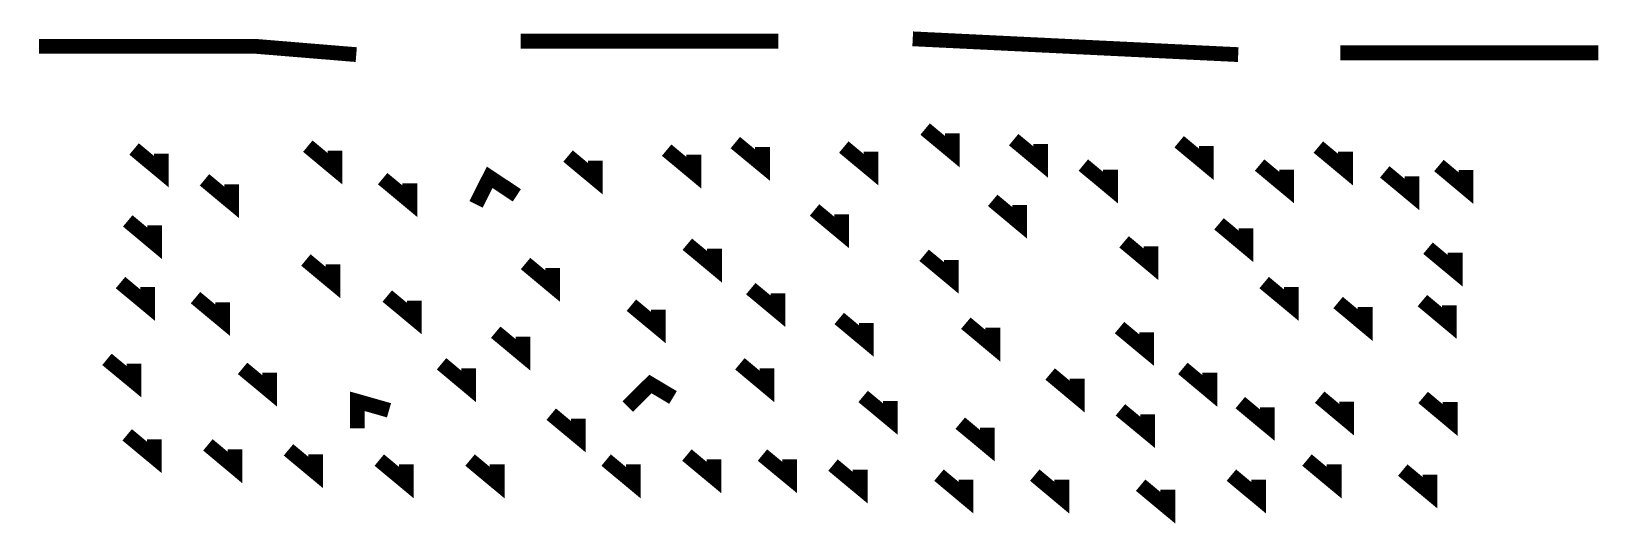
# Model space of a CAD drawing. Extents: x 0 to 10.6, y 0.1 to 3.4.
import ezdxf

# ---------------------------------------------------------------- set-up
doc = ezdxf.new("R2010")
doc.units = 0
doc.header["$MEASUREMENT"] = 0
doc.layers.get('0').update_dxf_attribs({"linetype": 'CONTINUOUS'})

msp = doc.modelspace()

# ---------------------------------------------------------------- linework, layer by layer
at = {"const_width": 0.1}
for points in [[(0.008, 3.287), (1.049, 3.287), (1.478, 3.287), (2.158, 3.231)], [(3.273, 3.322), (4.314, 3.322), (4.743, 3.322), (5.018, 3.322)], [(5.928, 3.338), (8.133, 3.231)], [(8.826, 3.243), (9.867, 3.243), (10.296, 3.243), (10.572, 3.243)], [(6.012, 2.727), (6.196, 2.574), (6.196, 2.697)], [(4.726, 2.635), (4.91, 2.483), (4.91, 2.605)], [(6.612, 2.655), (6.795, 2.503), (6.795, 2.625)], [(7.733, 2.641), (7.917, 2.488), (7.917, 2.611)], [(0.653, 2.592), (0.837, 2.439), (0.837, 2.561)], [(1.83, 2.611), (2.014, 2.458), (2.014, 2.58)], [(3.593, 2.544), (3.777, 2.391), (3.777, 2.513)], [(4.261, 2.584), (4.445, 2.431), (4.445, 2.553)], [(5.461, 2.605), (5.645, 2.452), (5.645, 2.574)], [(8.676, 2.605), (8.86, 2.452), (8.86, 2.574)], [(2.97, 2.217), (3.062, 2.4), (3.246, 2.278)], [(7.084, 2.483), (7.268, 2.33), (7.268, 2.452)], [(8.278, 2.483), (8.462, 2.33), (8.462, 2.452)], [(9.126, 2.437), (9.31, 2.284), (9.31, 2.406)], [(9.493, 2.48), (9.676, 2.327), (9.676, 2.45)], [(1.13, 2.383), (1.314, 2.23), (1.314, 2.352)], [(2.337, 2.391), (2.521, 2.238), (2.521, 2.36)], [(6.47, 2.244), (6.653, 2.091), (6.653, 2.213)], [(0.61, 2.105), (0.793, 1.952), (0.793, 2.074)], [(5.263, 2.179), (5.447, 2.026), (5.447, 2.149)], [(8.003, 2.085), (8.186, 1.932), (8.186, 2.054)], [(4.401, 1.947), (4.585, 1.794), (4.585, 1.916)], [(6.005, 1.872), (6.189, 1.719), (6.189, 1.841)], [(7.36, 1.963), (7.543, 1.81), (7.543, 1.932)], [(9.419, 1.92), (9.603, 1.767), (9.603, 1.89)], [(1.817, 1.84), (2.001, 1.687), (2.001, 1.81)], [(3.305, 1.816), (3.489, 1.663), (3.489, 1.785)], [(0.561, 1.687), (0.745, 1.534), (0.745, 1.657)], [(8.309, 1.687), (8.493, 1.534), (8.493, 1.657)], [(1.069, 1.585), (1.253, 1.432), (1.253, 1.554)], [(2.368, 1.596), (2.552, 1.443), (2.552, 1.565)], [(4.831, 1.646), (5.015, 1.493), (5.015, 1.615)], [(8.81, 1.552), (8.993, 1.399), (8.993, 1.522)], [(9.381, 1.565), (9.564, 1.412), (9.564, 1.534)], [(4.022, 1.534), (4.205, 1.382), (4.205, 1.504)], [(5.43, 1.444), (5.614, 1.291), (5.614, 1.413)], [(3.103, 1.351), (3.287, 1.198), (3.287, 1.32)], [(6.288, 1.412), (6.471, 1.259), (6.471, 1.382)], [(7.329, 1.382), (7.513, 1.229), (7.513, 1.351)], [(0.469, 1.167), (0.653, 1.015), (0.653, 1.137)], [(2.736, 1.137), (2.919, 0.984), (2.919, 1.106)], [(4.757, 1.137), (4.94, 0.984), (4.94, 1.106)], [(1.388, 1.106), (1.572, 0.953), (1.572, 1.076)], [(6.859, 1.068), (7.042, 0.915), (7.042, 1.037)], [(7.758, 1.106), (7.941, 0.953), (7.941, 1.076)], [(3.997, 0.847), (4.151, 1), (4.304, 0.909)], [(5.592, 0.916), (5.776, 0.763), (5.776, 0.886)], [(8.685, 0.911), (8.868, 0.758), (8.868, 0.881)], [(2.166, 0.699), (2.166, 0.883), (2.38, 0.822)], [(7.335, 0.825), (7.519, 0.673), (7.519, 0.795)], [(8.147, 0.874), (8.331, 0.721), (8.331, 0.843)], [(9.386, 0.909), (9.569, 0.756), (9.569, 0.879)], [(3.479, 0.796), (3.663, 0.643), (3.663, 0.766)], [(6.25, 0.735), (6.434, 0.582), (6.434, 0.704)], [(0.606, 0.656), (0.79, 0.503), (0.79, 0.625)], [(1.153, 0.588), (1.336, 0.435), (1.336, 0.557)], [(1.699, 0.554), (1.883, 0.401), (1.883, 0.523)], [(2.314, 0.485), (2.498, 0.332), (2.498, 0.455)], [(2.929, 0.485), (3.113, 0.332), (3.113, 0.455)], [(3.851, 0.485), (4.035, 0.332), (4.035, 0.455)], [(4.398, 0.519), (4.581, 0.367), (4.581, 0.489)], [(4.91, 0.519), (5.094, 0.367), (5.094, 0.489)], [(8.599, 0.485), (8.783, 0.332), (8.783, 0.455)], [(5.388, 0.451), (5.572, 0.298), (5.572, 0.421)], [(6.106, 0.383), (6.289, 0.23), (6.289, 0.352)], [(6.755, 0.383), (6.938, 0.23), (6.938, 0.352)], [(8.087, 0.383), (8.271, 0.23), (8.271, 0.352)], [(9.248, 0.417), (9.432, 0.264), (9.432, 0.387)], [(7.472, 0.315), (7.656, 0.162), (7.656, 0.284)]]:
    msp.add_lwpolyline(points, dxfattribs=at)

doc.saveas('drawing.dxf')
